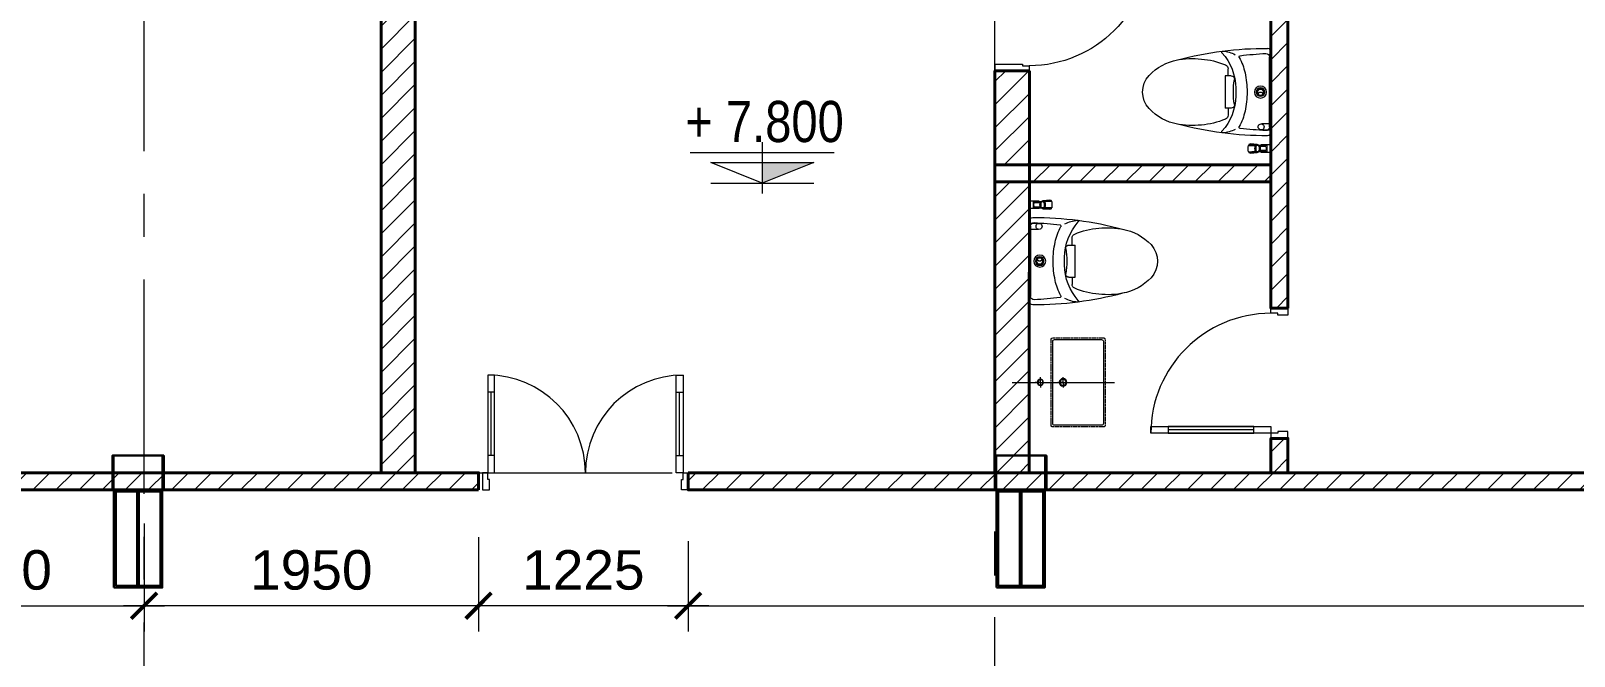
# Model space of a CAD drawing. Header units: millimetres. Extents: x 886808 to 1650903, y -1008069 to 230892.
# Drawn here: x 939293 to 948298, y -476460 to -472812 of the extents above; entities that cross this region are included whole.
import ezdxf

# ---------------------------------------------------------------- set-up
doc = ezdxf.new("R2010")
doc.units = ezdxf.units.MM
doc.linetypes.add('CENTER', pattern=[2, 1.25, -0.25, 0.25, -0.25])
doc.linetypes.add('VE SINH$0$ACAD_ISO02W100', pattern=[15, 12, -3])
doc.layers.get('0').update_dxf_attribs({"lineweight": 0})
for name, color, linetype, lineweight in [('01- NET TUONG- 242', 242, 'Continuous', 40), ('06-Dim', 250, 'Continuous', 0), ('8l NET TO', 8, 'Continuous', 9), ('A-GLAZ-CURT', 52, 'Continuous', 5), ('A-Wall', 113, 'Continuous', 30), ('A_Dim', 8, 'Continuous', 5), ('ADP_007_text', 7, 'Continuous', 15), ('ADP_137_symbol', 137, 'Continuous', 9), ('DS_Dim', 8, 'Continuous', 0), ('HACTH', 8, 'Continuous', 0), ('net vl', 33, 'Continuous', 5), ('P-SANR-FIXT', 6, 'Continuous', 5), ('X-BT-MB-F1$0$SP-CỬA', 157, 'Continuous', 0)]:
    doc.layers.add(name, color=color, linetype=linetype, lineweight=lineweight)
doc.styles.add('ADP_HC_vni_HC', font='')
doc.styles.add('TIÊU ĐỀ', font='arial.ttf', dxfattribs={"height": 230})
doc.styles.get('ADP_HC_vni_HC').set_extended_font_data('VNI-Helve-Condense')
doc.dimstyles.new('1-100', dxfattribs={"dimtxt": 230, "dimasz": 150, "dimexe": 150, "dimexo": 300, "dimgap": 90, "dimtad": 1, "dimdec": 0, "dimrnd": 5, "dimzin": 0, "dimtxsty": 'TIÊU ĐỀ', "dimblk": 'ARCHTICK', "dimcen": 100, "dimdle": 120, "dimclrd": 256, "dimclre": 256, "dimclrt": 2, "dimadec": 0, "dimazin": 0, "dimtfac": 1, "dimtdec": 0, "dimtix": 1, "dimtmove": 1, "dimatfit": 3, "dimldrblk": 'OPEN30', "dimfxl": 900, "dimtolj": 1, "dimtzin": 0, "dimlwd": 13, "dimlwe": 13, "dimarcsym": 1})

# ---------------------------------------------------------------- blocks, each defined once
blk = doc.blocks.new('TRUC KHU BEP')
at = {"layer": '8l NET TO', "color": 251, "linetype": 'CENTER', "ltscale": 1000, "true_color": 0x636466, "transparency": 33554636}
for p, q in [((10000, -3998.8), (10000, 41158.2)), ((5034.7, -4023.5), (5034.7, 41133.5)), ((-5735.2, 32100), (13215, 32100))]:
    blk.add_line(p, q, dxfattribs=at)
blk = doc.blocks.new('cao độ')
at = {"layer": 'ADP_137_symbol'}
blk.add_hatch(color=0, dxfattribs=at).paths.add_polyline_path([(0, 1), (0, 0), (2.5, 1)])
at = {"layer": 'ADP_137_symbol', "color": 0}
for points in [[(0, 2), (0, -0.5)], [(-3.5, 1.5), (3.5, 1.5)], [(-2.5, 1), (2.5, 1), (0, 0), (-2.5, 1)], [(-2.5, 0), (2.5, 0)]]:
    blk.add_lwpolyline(points, dxfattribs=at)
at = {"layer": 'ADP_007_text', "style": 'ADP_HC_vni_HC'}
blk.add_attdef('A', (-3.745, 2), '', height=2, dxfattribs=at)
blk = doc.blocks.new('_ArchTick')
at = {"color": 0, "linetype": 'ByBlock', "const_width": 0.15}
blk.add_lwpolyline([(-0.5, -0.5), (0.5, 0.5)], dxfattribs=at)
blk = doc.blocks.new('*D1342')
at = {"layer": 'A_Dim', "lineweight": 13, "transparency": 16777216}
for p, q in [((955798.6, -475690.1), (955798.6, -476316)), ((943128.5, -475790.2), (943128.5, -476316)), ((943008.5, -476166), (955918.6, -476166))]:
    blk.add_line(p, q, dxfattribs=at)
at = {"layer": 'Defpoints', "color": 0, "transparency": 16777216}
for p in [(955798.6, -475390.1, 0), (943128.5, -475490.2), (955798.6, -476166)]:
    blk.add_point(p, dxfattribs=at)
at = {"layer": 'A_Dim', "lineweight": 13, "transparency": 16777216, "xscale": 150, "yscale": 150, "zscale": 150, "rotation": 180}
blk.add_blockref('_ArchTick', (943128.5, -476166), dxfattribs=at)
at = {"layer": 'A_Dim', "lineweight": 13, "transparency": 16777216, "xscale": 150, "yscale": 150, "zscale": 150}
blk.add_blockref('_ArchTick', (955798.6, -476166), dxfattribs=at)
at = {"layer": 'A_Dim', "color": 2, "transparency": 16777216, "insert": (949463.5, -475958.6), "char_height": 230, "attachment_point": 5, "style": 'TIÊU ĐỀ'}
blk.add_mtext('\\A1;12670', dxfattribs=at)
blk = doc.blocks.new('_Open30')
at = {"color": 0, "linetype": 'ByBlock', "lineweight": -2}
for p, q in [((-1, 0.268), (0, 0)), ((0, 0), (-1, -0.268)), ((0, 0), (-1, 0))]:
    blk.add_line(p, q, dxfattribs=at)
blk = doc.blocks.new('*D1418')
at = {"layer": 'A_Dim', "lineweight": 13, "transparency": 16777216}
for p, q in [((938163.2, -475714), (938163.2, -476316)), ((939953.3, -475687.1), (939953.3, -476316)), ((938043.2, -476166), (940073.3, -476166))]:
    blk.add_line(p, q, dxfattribs=at)
at = {"layer": 'Defpoints', "color": 0, "transparency": 16777216}
for p in [(938163.2, -475414, 0), (939953.3, -475387.1), (939953.3, -476166)]:
    blk.add_point(p, dxfattribs=at)
at = {"layer": 'A_Dim', "lineweight": 13, "transparency": 16777216, "xscale": 150, "yscale": 150, "zscale": 150, "rotation": 180}
blk.add_blockref('_ArchTick', (938163.2, -476166), dxfattribs=at)
at = {"layer": 'A_Dim', "lineweight": 13, "transparency": 16777216, "xscale": 150, "yscale": 150, "zscale": 150}
blk.add_blockref('_ArchTick', (939953.3, -476166), dxfattribs=at)
at = {"layer": 'A_Dim', "color": 2, "transparency": 16777216, "insert": (939058.3, -475958.6), "char_height": 230, "attachment_point": 5, "style": 'TIÊU ĐỀ'}
blk.add_mtext('\\A1;1790', dxfattribs=at)
blk = doc.blocks.new('*U1419')
at = {"layer": 'X-BT-MB-F1$0$SP-CỬA', "transparency": 33554636}
blk.add_line((-50, 100), (-50, 600), dxfattribs=at)
for points in [[(-30, 0), (-30, 700), (-70, 700), (-70, 0)], [(-30, 100), (-70, 100), (-70, 600), (-30, 600)], [(-760, -200), (-720, -200), (-720, -40), (-730, -40), (-730, 0), (-760, 0)], [(0, -200), (-40, -200), (-40, -40), (-30, -40), (-30, 0), (0, 0)]]:
    blk.add_lwpolyline(points, close=True, dxfattribs=at)
at = {"layer": 'X-BT-MB-F1$0$SP-CỬA', "ltscale": 100, "transparency": 33554636}
blk.add_arc((-30, 0), 700, 90, 180, dxfattribs=at)
blk = doc.blocks.new('*U1420')
at = {"layer": 'X-BT-MB-F1$0$SP-CỬA', "transparency": 33554636}
blk.add_line((50, 100), (50, 600), dxfattribs=at)
for points in [[(30, 0), (30, 700), (70, 700), (70, 0)], [(30, 100), (70, 100), (70, 600), (30, 600)], [(0, -100), (40, -100), (40, -40), (30, -40), (30, 0), (0, 0)], [(760, -100), (720, -100), (720, -40), (730, -40), (730, 0), (760, 0)]]:
    blk.add_lwpolyline(points, close=True, dxfattribs=at)
at = {"layer": 'X-BT-MB-F1$0$SP-CỬA', "ltscale": 100, "transparency": 33554636}
blk.add_arc((30, 0), 700, 0, 90, dxfattribs=at)
blk = doc.blocks.new('*U1417')
at = {"layer": 'X-BT-MB-F1$0$SP-CỬA', "transparency": 33554636}
for p, q in [((70, 470), (30, 470)), ((50, 100), (50, 470)), ((1130, 470), (1170, 470)), ((1150, 100), (1150, 470)), ((70, 100), (30, 100)), ((1130, 100), (1170, 100))]:
    blk.add_line(p, q, dxfattribs=at)
for points in [[(30, 0), (70, 0), (70, 570), (30, 570)], [(1170, 0), (1130, 0), (1130, 570), (1170, 570)], [(0, -100), (40, -100), (40, -40), (30, -40), (30, 0), (0, 0)], [(1200, -100), (1160, -100), (1160, -40), (1170, -40), (1170, 0), (1200, 0)]]:
    blk.add_lwpolyline(points, close=True, dxfattribs=at)
at = {"layer": 'X-BT-MB-F1$0$SP-CỬA', "ltscale": 100, "transparency": 33554636}
for centre, start, end in [((30, 0), 0, 89.99996), ((1170, 0), 90.00004, 180)]:
    blk.add_arc(centre, 570, start, end, dxfattribs=at)
blk = doc.blocks.new('DAC_SA_Toilet - DAC_Toilet-V2-MẶT BẰNG BỐ TRÍ TẦNG 2')
at = {"layer": 'A_Dim', "transparency": 33554636}
for p, q in [((-308.8, 364.5), (-350.3, 364.5)), ((235, 364.5), (-235, 364.5))]:
    blk.add_line(p, q, dxfattribs=at)
at = {"layer": 'P-SANR-FIXT', "color": 251, "true_color": 0x636466, "transparency": 33554636}
for p, q in [((-350.3, 306.5), (-350.3, 364.5)), ((-308.8, 364.5), (-308.8, 306.5)), ((-223.5, 359.5), (-223.5, 364.5)), ((-182.9, 364.5), (-182.9, 359.5)), ((-356.1, 244.9), (-352.9, 285)), ((-353.3, 236.2), (-350.8, 275.3)), ((-347.1, 306.5), (-350.3, 306.5)), ((-346.9, 280.7), (-348.2, 276.2)), ((-348, 233.8), (-345.9, 273)), ((-347.3, 306.5), (-347.3, 340.6)), ((-311.9, 340.6), (-347.3, 340.6)), ((-347.1, 306.5), (-347.1, 321.7)), ((-347.1, 293.3), (-347.1, 306.5)), ((-344.3, 298.2), (-345.9, 293.7)), ((-344.3, 332.7), (-344.3, 298.2)), ((-344, 274.2), (-343, 278.9)), ((-341.7, 335.2), (-341.7, 300.7)), ((-317.5, 335.2), (-317.5, 300.7)), ((-316.2, 278.9), (-315.2, 274.2)), ((-315, 332.7), (-315, 298.2)), ((-315, 298.2), (-313.3, 293.7)), ((-311.2, 233.8), (-313.3, 273)), ((-312.3, 280.7), (-311, 276.2)), ((-312.1, 306.5), (-312.1, 321.7)), ((-312.1, 306.5), (-312.1, 293.3)), ((-308.8, 306.5), (-312.1, 306.5)), ((-311.9, 340.6), (-311.9, 306.5)), ((-305.9, 236.2), (-308.4, 275.3)), ((-306.3, 285), (-303.1, 244.9)), ((-220.1, 359.5), (-223.5, 359.5)), ((-220.1, 312.7), (-220.1, 359.5)), ((-220.1, 359.5), (-186.3, 359.5)), ((-205, 356.9), (0, 356.9)), ((-186.3, 359.5), (-186.3, 312.7)), ((-182.9, 359.5), (-186.3, 359.5)), ((0, 356.9), (205, 356.9)), ((-353.3, 236.2), (-356.1, 244.9)), ((-303.1, 244.9), (-305.9, 236.2)), ((-94.1, 114.8), (-135.3, 114.8)), ((-94.1, 133.7), (-94.1, 97.2)), ((94.1, 97.2), (-94.1, 97.2)), ((94.1, 133.9), (94.1, 97.2)), ((94.1, 114.8), (135.3, 114.8))]:
    blk.add_line(p, q, dxfattribs=at)
for centre, radius in [((-0.5, 304), 35), ((0, 304), 25), ((0, 304), 18.2)]:
    blk.add_circle(centre, radius, dxfattribs=at)
for centre, radius, start, end in [((-235, 344.5), 20, 90, 179.77834), ((235, 344.5), 20, 0.22166, 90), ((-339.1, 283), 13.9, 171.78547, 213.41534), ((-342.4, 284.1), 10.6, 142.44391, 175.48892), ((-357.2, 312), 22.3, 286.6183, 295.29425), ((-368.7, 300.9), 23, 336.71481, 340.6458), ((-322.9, 321.4), 24.1, 152.22707, 179.2307), ((-351.9, 309.1), 16.5, 287.16271, 302.51816), ((-344.3, 335.2), 2.55, 270.00781, 359.99327), ((-329.6, 309.1), 28.8, 65.09775, 114.90581), ((-329.6, 260.8), 41.6, 73.0945, 106.9132), ((-315, 335.2), 2.55, 180.06218, 270), ((-307.3, 309.1), 16.5, 237.51883, 252.87745), ((-336.3, 321.4), 24.1, 0.76948, 27.77306), ((-290.5, 300.9), 23, 199.3542, 203.28519), ((-302, 312), 22.3, 244.70575, 253.3817), ((-316.8, 284.1), 10.6, 4.51108, 37.55609), ((-320.1, 283), 13.9, 326.58229, 8.22538), ((1745, 336.9), 2000, 179.77834, 194.96383), ((-205, 336.9), 20, 90, 182.77831), ((1772.7, 432.9), 2000, 182.77831, 187.10889), ((-203.2, 307.8), 17.6, 163.78637, 16.21363), ((-203.2, 307.8), 17.6, 16.21363, 163.78637), ((-16, 304), 15.4, 292.40557, 67.59443), ((-8.7, 318.8), 0.521, 120.52922, 244.00353), ((-8.7, 289.2), 0.521, 115.99647, 239.47078), ((0, 304), 17.7, 239.47078, 120.52922), ((-16, 304), 16, 295.99647, 64.00353), ((-1745, 336.9), 2000, 345.03617, 0.22166), ((205, 336.9), 20, 357.22169, 90), ((-1772.7, 432.9), 2000, 352.89111, 357.22169), ((-329.6, 360.7), 128.2, 261.74989, 278.25011), ((-205, 186.3), 7, 187.10889, 298.6447), ((-38.7, -118.3), 340, 102.40346, 118.6447), ((0, -294.1), 520, 90, 102.40346), ((0, -294.1), 520, 77.59654, 90), ((38.7, -118.3), 340, 61.3553, 77.59654), ((205, 186.3), 7, 241.3553, 352.89111), ((-49.4, 69.1), 190, 152.46569, 175.50695), ((-20.5, -150.5), 310, 90.25011, 132.22537), ((242.7, -72), 436.1, 156.82038, 175.91835), ((-135.3, 89.9), 24.9, 90, 156.82038), ((-75.7, 133.7), 18.4, 141.6409, 180), ((-75.7, 133.7), 18.4, 80.33625, 141.6409), ((0, 578.5), 432.8, 260.33625, 279.66375), ((0, -4840.4), 5000, 89.74989, 90.25011), ((20.5, -150.5), 310, 47.77463, 89.74989), ((75.7, 133.7), 18.4, 38.3591, 99.66375), ((75.7, 133.7), 18.4, 0.59264, 38.3591), ((135.3, 89.9), 24.9, 23.17962, 90), ((-242.7, -72), 436.1, 4.08165, 23.17962), ((49.4, 69.1), 190, 4.49305, 27.53431), ((-232.8, 83.5), 6, 175.50695, 312.22537), ((232.8, 83.5), 6, 227.77463, 4.49305), ((265.7, -93.5), 461, 173.44768, 191.83618), ((-265.7, -93.5), 461, 348.16382, 6.55232), ((106.8, -126.8), 298.7, 190.16854, 227.10822), ((-106.8, -126.8), 298.7, 312.89178, 349.83146), ((0, -241.8), 141.8, 227.10822, 312.89178)]:
    blk.add_arc(centre, radius, start, end, dxfattribs=at)
for centre, major_axis, ratio, start_param, end_param in [((-357.1, 270), (12.9, 0), 0.469472, 0.514225, 1.056571), ((-294.8, 283), (55.3, 0), 0.469472, 2.889685, 3.404243), ((-294.8, 287), (53.8, 0), 0.469472, 2.950602, 3.394193), ((-357.1, 270), (15.9, 0), 0.469472, 0.595548, 0.975248), ((-357.1, 274.1), (17.4, 0), 0.469472, 0.628494, 0.942302), ((-329.6, 299.3), (58.3, 0), 0.469472, 4.429224, 4.995554), ((-344.3, 300.7), (-2.55, 0), 0.964751, 1.570796, 3.142958), ((-329.6, 299.3), (55.3, 0), 0.469472, 4.449739, 4.975039), ((-329.6, 270.7), (-53.8, 0), 0.469459, 4.459825, 4.964989), ((-329.6, 303.4), (53.8, 0), 0.469472, 4.459789, 4.964989), ((-329.6, 286.5), (14.9, 0), 0.965007, 0.656553, 2.485417), ((-315, 300.7), (2.55, 0), 0.962261, 3.141593, 4.712389), ((-302.1, 274.1), (17.4, 0), 0.470339, 2.199291, 2.513098), ((-302.1, 270), (15.9, 0), 0.470257, 2.166344, 2.546045), ((-302.1, 270), (12.9, 0), 0.469467, 2.085021, 2.627368), ((-364.4, 287), (53.8, 0), 0.469472, 6.030585, 6.474176), ((-364.4, 283), (55.3, 0), 0.469472, 6.020535, 6.535172)]:
    blk.add_ellipse(centre, major_axis=major_axis, ratio=ratio, start_param=start_param, end_param=end_param, dxfattribs=at)
for points, knots in [([(-348, 233.8), (-348.3, 234), (-348.9, 234.6), (-350.5, 235.5), (-352.1, 236), (-353.3, 236.2)], [-1, -1, -1, -1, -0.75, -0.5, 0, 0, 0, 0]), ([(-305.9, 236.2), (-307.1, 236), (-308.7, 235.5), (-310.3, 234.6), (-310.9, 234), (-311.2, 233.8)], [-1, -1, -1, -1, -0.5, -0.25, 0, 0, 0, 0])]:
    blk.add_open_spline(points, degree=3, knots=knots, dxfattribs=at)
blk = doc.blocks.new('*U172')
at = {"color": 251, "lineweight": 5, "transparency": 33554636}
for q in [(-30, -65), (30, -65)]:
    blk.add_line((0, -65), q, dxfattribs=at)
at = {"lineweight": 5, "transparency": 33554636}
blk.add_line((0, -65), (0, -35), dxfattribs=at)
at = {"color": 0, "transparency": 33554636}
blk.add_circle((0, -65), 18, dxfattribs=at)
at = {"color": 165, "transparency": 33554636}
blk.add_circle((0, -65), 16, dxfattribs=at)
at = {"transparency": 33554636}
blk.add_wipeout([(-250, -147), (-249.8, -144.8), (-249.3, -143.4), (-248.7, -142), (-247.1, -139.9), (-244.4, -138), (-242.7, -137.4), (-240, -137), (-240, -137), (240, -137), (243, -137.4), (244.9, -138.3), (244.9, -138.3), (247.1, -139.9), (247.8, -140.7), (249, -142.6), (249.5, -144), (249.9, -145.3), (250, -147), (250, -147), (250, -422), (249.4, -425.5), (249.4, -425.5), (247.1, -429.1), (244.1, -431.1), (241.9, -431.8), (240, -432), (-240, -432), (-243.3, -431.4), (-244.7, -430.8), (-244.7, -430.8), (-247.1, -429.1), (-248.1, -427.8), (-248.1, -427.8), (-249.8, -424.1), (-250, -422), (-250, -422)], dxfattribs=at)
at = {"color": 251, "lineweight": 5, "transparency": 33554636}
for p, q in [((0, 100), (0, -497)), ((0, -197), (-30, -197)), ((0, -197), (30, -197))]:
    blk.add_line(p, q, dxfattribs=at)
at = {"lineweight": 5, "transparency": 33554636}
blk.add_line((0, -65), (0, -95), dxfattribs=at)
at = {"transparency": 33554636}
for q in [(0, -167), (0, -227)]:
    blk.add_line((0, -197), q, dxfattribs=at)
at = {"color": 165, "linetype": 'VE SINH$0$ACAD_ISO02W100', "transparency": 33554636}
blk.add_lwpolyline([(260, -432), (260, -137, 0.414214), (250, -127), (-250, -127, 0.414214), (-260, -137), (-260, -432, 0.414214), (-250, -442), (250, -442, 0.414214)], format="xyb", close=True, dxfattribs=at)
at = {"color": 0, "transparency": 33554636}
blk.add_lwpolyline([(250, -422), (250, -147, 0.414214), (240, -137), (-240, -137, 0.414214), (-250, -147), (-250, -422, 0.414214), (-240, -432), (240, -432, 0.414214)], format="xyb", close=True, dxfattribs=at)
blk.add_circle((0, -197), 22.5, dxfattribs=at)
at = {"color": 165, "transparency": 33554636}
blk.add_circle((0, -197), 17.5, dxfattribs=at)
blk = doc.blocks.new('*D1421')
at = {"layer": 'A_Dim', "lineweight": 13, "transparency": 16777216}
for p, q in [((941905.1, -475765.5), (941905.1, -476316)), ((943128.5, -475790.2), (943128.5, -476316)), ((943248.5, -476166), (941785.1, -476166))]:
    blk.add_line(p, q, dxfattribs=at)
at = {"layer": 'Defpoints', "color": 0, "transparency": 16777216}
for p in [(941905.1, -475465.5), (943128.5, -475490.2), (941905.1, -476166)]:
    blk.add_point(p, dxfattribs=at)
at = {"layer": 'A_Dim', "lineweight": 13, "transparency": 16777216, "xscale": 150, "yscale": 150, "zscale": 150, "rotation": 180}
blk.add_blockref('_ArchTick', (941905.1, -476166), dxfattribs=at)
at = {"layer": 'A_Dim', "lineweight": 13, "transparency": 16777216, "xscale": 150, "yscale": 150, "zscale": 150}
blk.add_blockref('_ArchTick', (943128.5, -476166), dxfattribs=at)
at = {"layer": 'A_Dim', "color": 2, "transparency": 16777216, "insert": (942516.8, -475958.6), "char_height": 230, "attachment_point": 5, "style": 'TIÊU ĐỀ'}
blk.add_mtext('\\A1;1225', dxfattribs=at)
blk = doc.blocks.new('*D1422')
at = {"layer": 'A_Dim', "lineweight": 13, "transparency": 16777216}
for p, q in [((941905.1, -475765.5), (941905.1, -476316)), ((942025.1, -476166), (939833.3, -476166)), ((939953.3, -476274), (939953.3, -476316))]:
    blk.add_line(p, q, dxfattribs=at)
at = {"layer": 'Defpoints', "color": 0, "transparency": 16777216}
for p in [(941905.1, -475465.5), (939953.3, -475974), (939953.3, -476166)]:
    blk.add_point(p, dxfattribs=at)
at = {"layer": 'A_Dim', "lineweight": 13, "transparency": 16777216, "xscale": 150, "yscale": 150, "zscale": 150, "rotation": 180}
blk.add_blockref('_ArchTick', (939953.3, -476166), dxfattribs=at)
at = {"layer": 'A_Dim', "lineweight": 13, "transparency": 16777216, "xscale": 150, "yscale": 150, "zscale": 150}
blk.add_blockref('_ArchTick', (941905.1, -476166), dxfattribs=at)
at = {"layer": 'A_Dim', "color": 2, "transparency": 16777216, "insert": (940929.2, -475958.6), "char_height": 230, "attachment_point": 5, "style": 'TIÊU ĐỀ'}
blk.add_mtext('\\A1;1950', dxfattribs=at)
blk = doc.blocks.new('cc')
at = {"layer": 'A-GLAZ-CURT', "transparency": 33554636}
blk.add_lwpolyline([(222569.3, 39756), (222287.3, 39756), (222287.3, 39659), (222278.3, 39659), (222278.3, 39859), (222287.3, 39859), (222287.3, 39762), (222569.3, 39762), (222569.3, 39859), (222578.3, 39859), (222578.3, 39659), (222569.3, 39659)], close=True, dxfattribs=at)
at = {"layer": 'A-Wall', "transparency": 33554636}
blk.add_lwpolyline([(222278.3, 39659), (222578.3, 39659), (222578.3, 39859), (222278.3, 39859)], close=True, dxfattribs=at)

msp = doc.modelspace()

# ---------------------------------------------------------------- hatches: boundary and pattern name
at = {"layer": 'HACTH', "transparency": 33554636}
h = msp.add_hatch(dxfattribs=at)
h.set_pattern_fill('ANSI31', color=256, scale=30)
h.paths.add_polyline_path([(958118.6, -475390.1), (958318.6, -475390.1), (958318.6, -470590.1), (958118.6, -470590.1)])
h.paths.add_polyline_path([(953643.6, -470589.9), (958998.6, -470589.7), (958998.6, -470390.1), (953643.6, -470390.4)])
h.paths.add_polyline_path([(955518.6, -503190.2), (950968.6, -503190.2), (950968.6, -503390.1), (955518.6, -503390.1)])
h.paths.add_polyline_path([(934988.6, -470589.7), (935188.6, -470589.7), (935188.6, -471895.8), (934988.6, -471895.8)])
h.paths.add_polyline_path([(943236, -507290.1), (945731.1, -507290.1), (945731.1, -507490.1), (943236, -507490.1)])
h.paths.add_polyline_path([(956518.6, -503190.2), (958318.6, -503190.1), (958318.6, -503390.1), (956518.6, -503390.2)])
h.paths.add_polyline_path([(941336, -475390.1), (941536, -475390.1), (941536, -470589.7), (941336, -470589.7)])
h.paths.add_polyline_path([(957418.6, -475490.2), (958318.6, -475490.1), (958318.6, -475390.1), (957418.6, -475390.2)])
h.paths.add_polyline_path([(950256.1, -507290.1), (951068.6, -507290.1), (951068.6, -507490.1), (950256.1, -507490.1)])
h.paths.add_polyline_path([(947331.1, -507290.1), (948656.1, -507290.1), (948656.1, -507490.1), (947331.1, -507490.1)])
h.paths.add_polyline_path([(934988.6, -499915.1), (935188.6, -499915.1), (935188.6, -504440.1), (934988.6, -504440.1)])
h.paths.add_polyline_path([(935188.6, -480090.1), (934988.6, -480090.1), (934988.6, -486040.1), (935188.6, -486040.1), (935188.6, -484340.1)])
h.paths.add_polyline_path([(934988.6, -470590.1), (936571.1, -470590.1), (936571.1, -470390.1), (934988.6, -470390.1)])
h.paths.add_polyline_path([(938371.1, -470389.7), (941536, -470389.7), (941536, -470589.7), (938371.1, -470589.7)])
h.paths.add_polyline_path([(943336, -470389.7), (947798.6, -470389.7), (947798.6, -470590.4), (943336, -470590.4)])
h.paths.add_polyline_path([(949598.6, -470390.4), (953643.6, -470390.4), (953643.6, -470589.7), (949598.6, -470589.7)])
h.paths.add_polyline_path([(938371.1, -507290.1), (941636, -507290.1), (941636, -507490.1), (938371.1, -507490.1)])
h.paths.add_polyline_path([(934988.6, -507490.1), (936571.1, -507490.1), (936571.1, -507290.1), (934988.6, -507290.1)])
h.paths.add_polyline_path([(960798.6, -470389.8), (964918.6, -470389.8), (964918.6, -470589.7), (960798.6, -470589.7)])
h.paths.add_polyline_path([(951068.6, -507490.1), (951872.6, -507490.1), (951872.6, -507290.1), (951068.6, -507290.1)])
h.paths.add_polyline_path([(953472.6, -507490.1), (954272.6, -507490.1), (954272.6, -507290.1), (953472.6, -507290.1)])
h.paths.add_polyline_path([(955872.6, -507490.1), (956784.8, -507490.1), (956784.8, -507290.1), (955872.6, -507290.1)])
h.paths.add_polyline_path([(951068.6, -503390.1), (951068.6, -507290.1), (950868.6, -507290.1), (950868.6, -503605.1), (950968.6, -503605.1), (950968.6, -503390.1)])
h.paths.add_polyline_path([(950968.6, -501190.2), (950968.6, -503605.1), (950768.6, -503605.1), (950768.6, -501190.2)])
h.paths.add_polyline_path([(946917.9, -500990.1), (950968.6, -500990.1), (950968.6, -501190.2), (946917.9, -501190.2)])
h.paths.add_polyline_path([(946917.8, -502390.2), (947117.8, -502390.2), (947117.8, -503190.1), (946917.8, -503190.1)])
h.paths.add_polyline_path([(947117.8, -501390.2), (946917.8, -501390.2), (946917.9, -501190.2), (947117.9, -501190.2)])
h.paths.add_polyline_path([(948117.9, -503390.1), (948117.9, -503190.1), (942718.6, -503190.1), (942718.6, -503390.1)])
h.paths.add_polyline_path([(943918.6, -502390.2), (943718.6, -502390.2), (943718.6, -503190.1), (943918.6, -503190.1)])
h.paths.add_polyline_path([(943718.6, -501390.2), (943918.6, -501390.2), (943918.6, -501190.2), (943718.6, -501190.2)])
h.paths.add_polyline_path([(939868.6, -501190.2), (943918.6, -501190.2), (943918.6, -500990.1), (939868.6, -500990.2)])
h.paths.add_polyline_path([(939868.6, -501190.2), (939868.6, -500990.2), (936488.6, -500990.2), (936488.6, -501190.2)])
h.paths.add_polyline_path([(935488.6, -500990.1), (935188.6, -500990.1), (935188.6, -501190.1), (935488.6, -501190.1)])
h.paths.add_polyline_path([(940068.6, -501190.2), (940068.6, -507290.1), (939868.6, -507290.1), (939868.6, -501190.2)])
h.paths.add_polyline_path([(944218.3, -507290.1), (944418.3, -507290.1), (944418.2, -503390.1), (944218.2, -503390.1)])
h.paths.add_polyline_path([(945631.7, -507290.1), (945631.7, -507040.1), (944418.3, -507040.1), (944418.3, -507290.2)])
h.paths.add_polyline_path([(945731.7, -506940.1), (945731.7, -507290.1), (944418.3, -507290.2), (944418.3, -506940.1)])
h.paths.add_polyline_path([(935188.6, -492365.1), (934988.6, -492365.1), (934988.6, -491415.1), (935188.6, -491415.1)])
h.paths.add_polyline_path([(935188.6, -473695.8), (934988.6, -473695.8), (934988.6, -475672.3), (935188.6, -475672.3)])
h.paths.add_polyline_path([(935188.6, -489615.1), (934988.6, -489615.1), (934988.6, -488415.1), (935188.6, -488415.1)])
h.paths.add_polyline_path([(935188.6, -506240.1), (934988.6, -506240.1), (934988.6, -507290.1), (935188.6, -507290.1)])
h.paths.add_polyline_path([(935188.6, -486615.1), (934988.6, -486615.1), (934988.6, -486040.1), (935188.6, -486040.1)])
h.paths.add_polyline_path([(934988.6, -478490.2), (935188.6, -478490.2), (935188.6, -477872.3), (934988.6, -477872.3)])
h.paths.add_polyline_path([(935188.6, -495365.1), (934988.6, -495365.1), (934988.6, -494165.1), (935188.6, -494165.1)])
h.paths.add_polyline_path([(935188.6, -498115.1), (934988.6, -498115.1), (934988.6, -497165.1), (935188.6, -497165.1)])
h.paths.add_polyline_path([(946528.6, -475390.1), (946628.6, -475390.1), (946628.6, -475190.1), (946528.6, -475190.1)])
h.paths.add_polyline_path([(945119.3, -473045.7), (944918.8, -473045.7), (944918.6, -475390.1), (945119.1, -475390.1)])
h.paths.add_polyline_path([(944918.6, -473693), (944918.6, -473593), (946528.4, -473593), (946528.4, -473693)])
h.paths.add_polyline_path([(946628.6, -474430.1), (946528.6, -474430.1), (946528.6, -471840.1), (946628.6, -471840.1)])
h.paths.add_polyline_path([(944918.8, -472090.1), (944918.8, -471990.1), (946528.6, -471990.1), (946528.6, -472090.1)])
h.paths.add_polyline_path([(945116.5, -471990.1), (944918.6, -471990.1), (944918.6, -470739.7), (945116.5, -470739.7)])
h.paths.add_polyline_path([(944918.6, -470739.7), (945119.1, -470739.7), (945119.1, -470590.4), (944918.6, -470590.4)])
h.paths.add_polyline_path([(945119, -472285.7), (944919, -472285.7), (944919.1, -472085.6), (945119.1, -472085.6)])
h.paths.add_polyline_path([(935188.6, -475490.1), (936963.2, -475490.1), (936963.2, -475390.2), (935188.6, -475390.2)])
h.paths.add_polyline_path([(941905.1, -475490.1), (938163.2, -475490.1), (938163.2, -475390.1), (941905.1, -475390.2)])
h.paths.add_polyline_path([(943128.5, -475390.2), (955798.6, -475390.1), (955798.6, -475490.1), (943128.5, -475490.2)])
h.paths.add_polyline_path([(932488.6, -477672.3), (932488.6, -475872.3), (934988.6, -475872.3), (934988.6, -476034.9), (935188.6, -476034.9), (935188.6, -475672.3), (932288.6, -475672.3), (932288.6, -477872.3), (935188.6, -477872.3), (935188.6, -477535.3), (934988.6, -477535.3), (934988.6, -477672.3)])

# ---------------------------------------------------------------- linework, layer by layer
at = {"layer": '01- NET TUONG- 242', "transparency": 33554636}
for points in [[(941336, -475390.1), (941536, -475390.1), (941536, -470589.7), (941336, -470589.7)], [(946628.6, -474430.1), (946528.6, -474430.1), (946528.6, -471990.1), (946628.6, -471990.1)], [(945119.3, -473045.7), (944918.8, -473045.7), (944918.6, -475390.1), (945119.1, -475390.1)], [(944918.6, -473693), (944918.6, -473593), (946528.4, -473593), (946528.4, -473693)], [(941905.1, -475490.1), (938163.2, -475490.1), (938163.2, -475390.1), (941905.1, -475390.2)], [(943128.5, -475390.2), (955798.6, -475390.1), (955798.6, -475490.1), (943128.5, -475490.2)]]:
    msp.add_lwpolyline(points, close=True, dxfattribs=at)
at = {"layer": '01- NET TUONG- 242', "transparency": 33554636, "elevation": 0}
msp.add_lwpolyline([(946528.6, -475390.1), (946628.6, -475390.1), (946628.6, -475190.1), (946528.6, -475190.1)], close=True, dxfattribs=at)
at = {"layer": '8l NET TO', "color": 251, "linetype": 'CENTER', "ltscale": 1000, "true_color": 0x636466, "transparency": 33554636}
for p, q in [((944918.6, -511483.1), (944918.6, -466326.1)), ((941785.5, -475390.1), (971474.1, -475390.1))]:
    msp.add_line(p, q, dxfattribs=at)
at = {"layer": 'A-Wall', "transparency": 33554636}
for points in [[(939777.6, -476060.2), (940059.6, -476060.2), (940059.6, -475490.2), (939777.6, -475490.2)], [(939787.6, -476050.2), (940049.6, -476050.2), (940049.6, -475500.2), (939787.6, -475500.2)], [(939913.6, -475500.2), (939923.6, -475500.2), (939923.6, -476050.2), (939913.6, -476050.2)], [(944927.6, -476060.2), (945209.6, -476060.2), (945209.6, -475490.2), (944927.6, -475490.2)], [(944937.6, -476050.2), (945199.6, -476050.2), (945199.6, -475500.2), (944937.6, -475500.2)], [(945063.6, -475500.2), (945073.6, -475500.2), (945073.6, -476050.2), (945063.6, -476050.2)]]:
    msp.add_lwpolyline(points, close=True, dxfattribs=at)

# ---------------------------------------------------------------- block references
at = {"transparency": 33554636}
msp.add_blockref('TRUC KHU BEP', (934918.6, -507490.1), dxfattribs=at)
at = {"layer": '06-Dim', "ltscale": 50, "transparency": 33554636, "xscale": 120, "yscale": 120, "zscale": 120}
msp.add_blockref('cao độ', (943561, -473701), dxfattribs=at).add_auto_attribs({'A': '+ 7.800'})
at = {"layer": 'DS_Dim', "transparency": 33554636}
for p in [(717490.3, -515149.1), (722640.3, -515149.1)]:
    msp.add_blockref('cc', p, dxfattribs=at)
at = {"layer": 'net vl', "ltscale": 300, "transparency": 33554636, "extrusion": (1.99684e-08, 4.10546e-11, -1), "rotation": 90.00102455033917}
msp.add_blockref('*U1419', (-945119.1, -472285.7, 0), dxfattribs=at)
at = {"layer": 'net vl', "ltscale": 300, "transparency": 33554636, "extrusion": (-1.99684e-08, 4.10546e-11, -1), "xscale": -1, "rotation": 269.9989754496609}
msp.add_blockref('*U1420', (-946528.6, -475190.1, 0), dxfattribs=at)
at = {"layer": 'net vl', "ltscale": 300, "transparency": 33554636, "extrusion": (4.10546e-11, 1.99684e-08, -1), "xscale": -1, "rotation": 359.9989754496609}
msp.add_blockref('*U1417', (-941928.5, -475390.2, 0), dxfattribs=at)
at = {"layer": 'P-SANR-FIXT', "color": 251, "true_color": 0x636466, "transparency": 33554636, "xscale": -1}
for p, rotation in [((946164.1, -473169.1), 270), ((945483.7, -474156), 90)]:
    msp.add_blockref('DAC_SA_Toilet - DAC_Toilet-V2-MẶT BẰNG BỐ TRÍ TẦNG 2', p, dxfattribs=dict(at, rotation=rotation))

# ---------------------------------------------------------------- dimensions: what is measured, and where the dimension line sits
at = {"layer": 'A_Dim'}
for base, p1, p2, picture, middle in [((939953.3, -476166), (938163.2, -475414, 0), (939953.3, -475387.1), '*D1418', (939058.3, -475958.6)), ((955798.6, -476166), (943128.5, -475490.2), (955798.6, -475390.1, 0), '*D1342', (949463.5, -475958.6)), ((939953.3, -476166), (941905.1, -475465.5), (939953.3, -475974), '*D1422', (940929.2, -475958.6)), ((941905.1, -476166), (943128.5, -475490.2), (941905.1, -475465.5), '*D1421', (942516.8, -475958.6))]:
    dim = msp.add_linear_dim(base=base, p1=p1, p2=p2, dimstyle='1-100', dxfattribs=at)
    dim.commit()
    dim.dimension.update_dxf_attribs({"geometry": picture, "text_midpoint": middle})

# ---------------------------------------------------------------- next in the draw order: block references
at = {"color": 250, "lineweight": 18, "transparency": 33554636, "xscale": -1, "rotation": 90}
msp.add_blockref('*U172', (945119.2, -474863.1), dxfattribs=at)

doc.saveas('drawing.dxf')
